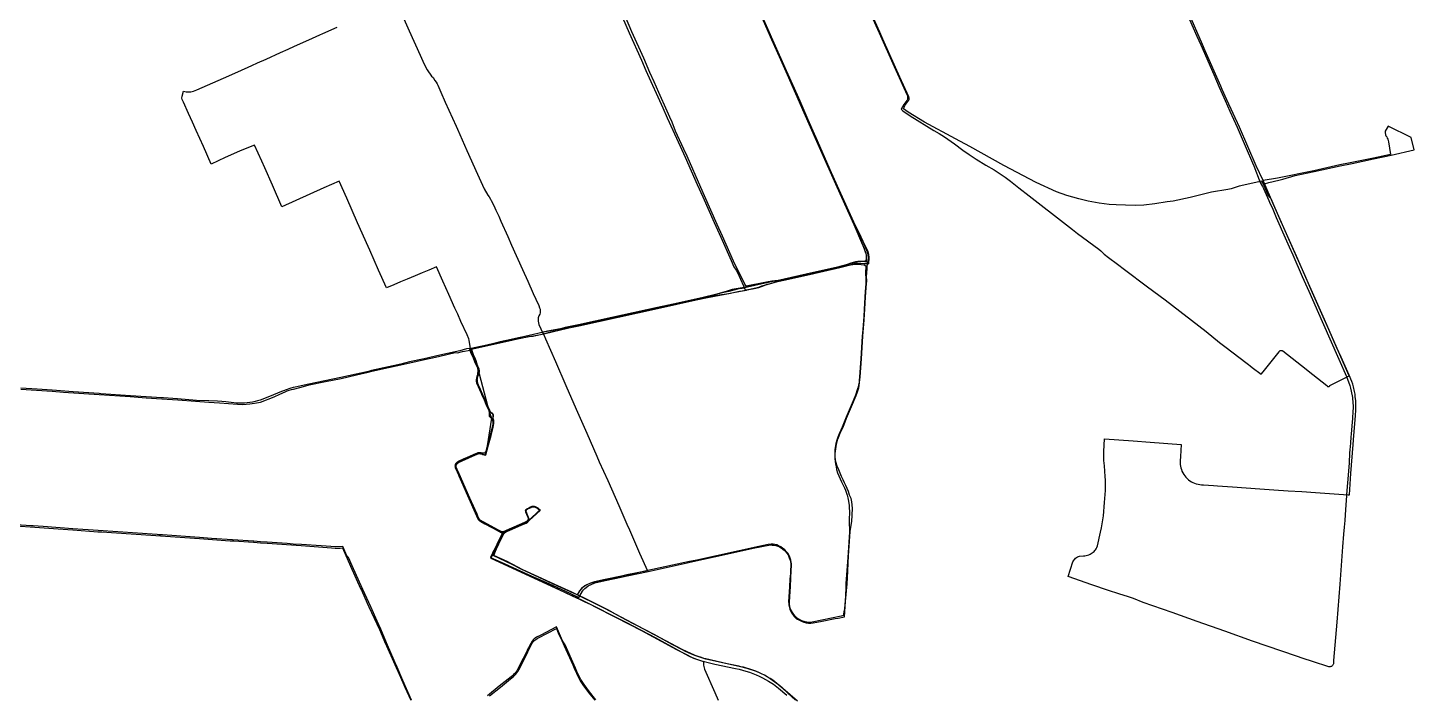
# Model space of a CAD drawing. Header units: inches. Extents: x 325170 to 367135, y 4654809 to 4689624.
# Drawn here: x 330751 to 338415, y 4678028 to 4681717 of the extents above; entities that cross this region are included whole.
import ezdxf

# ---------------------------------------------------------------- set-up
doc = ezdxf.new("R2010")
doc.units = ezdxf.units.IN
doc.header["$MEASUREMENT"] = 0
doc.layers.add('Transit_Windsor_Bus_Route', color=7, linetype='Continuous')

msp = doc.modelspace()

# ---------------------------------------------------------------- linework, layer by layer
at = {"layer": 'Transit_Windsor_Bus_Route'}
for points in [[(335353.4, 4681918.8), (335447.6, 4681708.9), (335456.6, 4681689.6), (335539.7, 4681503.4), (335611.9, 4681344.3), (335613.3, 4681339.8), (335614.2, 4681335.1), (335614.5, 4681330.3), (335614.1, 4681325.5), (335613.2, 4681320.8), (335611.6, 4681316.3), (335594.4, 4681293.5), (335578.8, 4681266.3), (335588.1, 4681258.1), (335629.4, 4681230), (335760.1, 4681149.6), (335789.2, 4681132.4), (335817.7, 4681114.7), (335873, 4681075), (335919.9, 4681040.3), (335954.3, 4681015.7), (335993.4, 4680990.9), (336047.7, 4680957.8), (336093.2, 4680930.8), (336115.4, 4680917), (336153.2, 4680890.3), (336183.5, 4680868.2), (336229, 4680833), (336286.4, 4680788.8), (336492.8, 4680627.2), (336526.7, 4680601.3), (336554.2, 4680580.6), (336670.9, 4680493), (336682, 4680483.5), (336701.6, 4680466.1), (336725, 4680447.9), (336774.5, 4680410.1), (336812.6, 4680379.9), (336941.2, 4680284.7), (337038.5, 4680213.2), (337264.7, 4680037.3), (337338, 4679977.8), (337374.6, 4679950), (337484.1, 4679866.6), (337498.6, 4679855.3), (337507.6, 4679848.2), (337519, 4679839.5), (337567.9, 4679801.6), (337580.4, 4679815.3), (337602.6, 4679842.6), (337667.7, 4679925.9), (337669, 4679927.8), (337670.5, 4679929.6), (337672.3, 4679931), (337674.3, 4679932.2), (337676.4, 4679933), (337678.7, 4679933.4), (337681, 4679933.6), (337683.2, 4679933.3), (337685.5, 4679932.7), (337687.6, 4679931.7), (337817.2, 4679830.5)], [(332800.3, 4681833.1), (332860.2, 4681699.1), (332919.7, 4681565.1), (332928, 4681549.4), (332942.6, 4681514.9), (332958.3, 4681484.8), (332983.4, 4681449.7), (332991.3, 4681441.4), (333001.5, 4681425.2), (333008.6, 4681416), (333013.4, 4681407.6), (333017.8, 4681398.7), (333034.2, 4681360.5), (333058.8, 4681305.5), (333119.1, 4681173), (333125.9, 4681157.3), (333178.5, 4681038.4), (333237, 4680907.2), (333264, 4680847.2), (333274.4, 4680826.6), (333293.4, 4680791.8), (333301.7, 4680782.1), (333309.1, 4680770.2), (333312.9, 4680762.3), (333327.4, 4680733.9), (333339, 4680708.8), (333354.5, 4680675), (333365.8, 4680648.3), (333405, 4680562.7), (333425, 4680516.2), (333485.5, 4680381.4), (333514.7, 4680317), (333545.7, 4680248.7), (333559.8, 4680217.3), (333575.5, 4680181.9), (333580.7, 4680169), (333583.1, 4680162.1), (333584.1, 4680155.9), (333583.9, 4680147.3), (333583.1, 4680140.9), (333580.9, 4680133.6), (333576.9, 4680123.9), (333572.6, 4680113), (333572.5, 4680104.9), (333572, 4680094.9), (333573.8, 4680085.1), (333576.9, 4680077.3), (333597.9, 4680029.2), (333603.8, 4680019.2), (333612.7, 4679997.3), (333667.6, 4679872.2), (333725.7, 4679739.5), (333783.3, 4679609), (333790.3, 4679592.1), (333841.3, 4679476.9), (333897.5, 4679348.5), (333910.5, 4679318.6), (333956.7, 4679215.4), (334017.5, 4679077.2), (334063.2, 4678973.8), (334077, 4678942.4), (334133.4, 4678813.6), (334176.2, 4678716), (334063, 4678692.3), (334032.9, 4678686.3), (333942.9, 4678666.5), (333883.5, 4678654.2), (333861.5, 4678646.5), (333841.4, 4678638.3), (333815.4, 4678620.6), (333802.5, 4678606.1), (333787.4, 4678583.3), (333677.9, 4678633.3), (333478.4, 4678724.9), (333423.6, 4678754), (333376.2, 4678775.9), (333348.7, 4678788.6), (333324.1, 4678800.3), (333359, 4678878.7), (333382.1, 4678923.5), (333386.1, 4678927.6), (333478.5, 4678967.6), (333505.5, 4678979.4), (333513.9, 4678984.9), (333523.1, 4678993.8), (333584.1, 4679049.2), (333574.9, 4679057.1), (333563.3, 4679065.9), (333553.4, 4679069.7), (333539.8, 4679070.3), (333530.3, 4679065.9)], [(337817.2, 4679830.5), (337828.8, 4679821.4), (337931.5, 4679740.4), (337932, 4679739), (337932.7, 4679737.7), (337933.6, 4679736.5), (337934.7, 4679735.5), (337935.9, 4679734.7), (337937.3, 4679734), (337938.7, 4679733.7), (337940.2, 4679733.6), (337941.7, 4679733.7), (337943.2, 4679734), (337944.5, 4679734.7), (337945.8, 4679735.5), (337946.9, 4679736.5), (337947.8, 4679737.7), (337948.5, 4679739), (337949, 4679740.4), (338054.8, 4679792.3), (338035.2, 4679838.3), (337943.7, 4680045.8), (337919.3, 4680102.4), (337852.9, 4680252.4), (337810.6, 4680349), (337763.2, 4680454.8), (337670.4, 4680664.9), (337623.8, 4680771.8), (337610.6, 4680784), (337577.2, 4680859.6), (337573, 4680869.7), (337447.6, 4680842.2), (337402.3, 4680827.1), (337384.9, 4680823.1), (337294.4, 4680807.5), (337199.1, 4680784.7), (337176.6, 4680779.2), (337081.4, 4680759.1), (337049.1, 4680754.1), (336980.9, 4680744), (336920.8, 4680737.1), (336871.3, 4680735), (336819.5, 4680735.8), (336767.3, 4680737.9), (336729.2, 4680740.8), (336673.7, 4680748.2), (336613.1, 4680758.8), (336561, 4680771), (336494, 4680790.6), (336436.6, 4680810.7), (336324.9, 4680861.2), (336146.4, 4680956.2), (335958.2, 4681060.7), (335879.7, 4681103.6), (335707.4, 4681195.6), (335618.2, 4681250.2), (335591.5, 4681269.2), (335599.7, 4681287.5), (335619.6, 4681314.7), (335621.2, 4681317), (335622.4, 4681319.5), (335623.2, 4681322.2), (335623.5, 4681325), (335623.4, 4681327.8), (335622.9, 4681330.5), (335622, 4681333.2), (335620.6, 4681335.6), (335572.2, 4681443.6), (335478, 4681653.6), (335461.1, 4681691.7), (335384.1, 4681863.5)], [(337131.6, 4681855.1), (337213.3, 4681669.9), (337234.8, 4681621.8), (337306.2, 4681459.3), (337337.2, 4681388.1), (337370.5, 4681314), (337396.2, 4681255), (337435.1, 4681166.7), (337485.6, 4681051.6), (337520.8, 4680971.1), (337527.4, 4680953.7), (337563.7, 4680861.6), (337575.8, 4680839.4), (337580.9, 4680828), (337610.7, 4680761.9), (337619, 4680744.4), (337625, 4680731.4), (337632.4, 4680714.8), (337652.3, 4680667.7), (337702, 4680556), (337724.3, 4680506.5), (337743.3, 4680462.1), (337795.4, 4680342.5), (337831.4, 4680260.5), (337905, 4680094.3), (337997.6, 4679885.3), (338040.4, 4679788.5), (338057.9, 4679739), (338061.6, 4679724.1), (338066.1, 4679708.8), (338073.8, 4679673.1), (338076.2, 4679642.9), (338076.9, 4679630), (338076.4, 4679614.1), (338075.9, 4679597.2), (338074.3, 4679557.5), (338069.3, 4679516.2), (338066.1, 4679470.7), (338064.8, 4679455.6), (338063.2, 4679420.7), (338059.2, 4679384.4), (338057.6, 4679366.7), (338056.6, 4679348.4), (338055.8, 4679329.4), (338054.2, 4679312.5), (338050.7, 4679266.4), (338041.2, 4679137.3), (338040.7, 4679130.7), (338034.9, 4679053.4), (338030.9, 4678993.4), (338027.7, 4678955.8), (338024.5, 4678917.4), (338019, 4678847.6), (338002.6, 4678641.5), (337986.7, 4678431.7), (337969, 4678219.2), (337967.7, 4678202), (337966.7, 4678198.4), (337965.2, 4678195.1), (337963.1, 4678192), (337960.5, 4678189.4), (337957.6, 4678187.3), (337954.2, 4678185.7), (337950.7, 4678184.7), (337947, 4678184.3), (337943.3, 4678184.6), (337852, 4678215), (337801.2, 4678230.6), (337764.2, 4678242.8), (337521.1, 4678326.4), (337368.4, 4678381.1), (337214.7, 4678435.4), (337076, 4678484.3), (336916, 4678539.6), (336863, 4678562.4), (336834.7, 4678572.4), (336782.1, 4678587.5), (336725.5, 4678605.8), (336632.6, 4678638.6), (336502.4, 4678684.6)], [(330712.1, 4679720.1), (330886.2, 4679707.9), (330948.1, 4679703.7), (331145.2, 4679690.2), (331317.4, 4679678), (331405.3, 4679671.9), (331492.9, 4679666.1), (331580.2, 4679659.7), (331678.1, 4679652.6), (331751.4, 4679647.8), (331810.2, 4679644.3), (331861, 4679640.3), (331910.4, 4679635.6), (331940.3, 4679635.3), (331979.2, 4679637.7), (332004.4, 4679641.6), (332038.2, 4679648.3), (332113.1, 4679677.1), (332144.9, 4679691.1), (332174, 4679704.9), (332184.5, 4679709.6), (332196.3, 4679713.9), (332209, 4679717.6), (332219.9, 4679720.2), (332261.7, 4679731.1), (332307.2, 4679743.6), (332396.9, 4679761.9), (332484, 4679779.1), (332568.4, 4679798.4), (332631.9, 4679813.2), (332653.6, 4679818.2), (332744.9, 4679838.6), (332813.9, 4679853.9), (332863.4, 4679865.3), (332944.4, 4679883.3), (333004.9, 4679897.1), (333029.3, 4679902.4), (333114.5, 4679921.4), (333127.2, 4679920.9), (333153.6, 4679926.7), (333196, 4679934.8), (333198.9, 4679926.2), (333207.1, 4679904.7), (333233.3, 4679847.3), (333240.2, 4679830.4), (333242.3, 4679823), (333242.3, 4679816.4), (333241.2, 4679808.4), (333235.4, 4679791.8), (333231.7, 4679779.3), (333230.6, 4679773.2), (333230.4, 4679768.5), (333230.6, 4679761.6), (333232.2, 4679754.7), (333299.2, 4679603), (333300.7, 4679598.9), (333301.8, 4679594.7), (333302.4, 4679590.3), (333302.4, 4679585.9), (333301.9, 4679581.6), (333302, 4679577.3), (333302.8, 4679573.1), (333304.3, 4679569.1), (333306.4, 4679565.4), (333309.1, 4679562.1), (333312.3, 4679559.2), (333315.9, 4679557), (333318.2, 4679552), (333320.1, 4679546.7), (333321.4, 4679541.4), (333322.2, 4679535.9), (333322.6, 4679530.4), (333321.4, 4679523.2), (333280.6, 4679366.1), (333266.1, 4679365.5), (333252.6, 4679367.1), (333246.5, 4679367.9), (333235.7, 4679366.1), (333212.6, 4679356.3), (333134.9, 4679321.6), (333130.6, 4679319.5), (333126.7, 4679316.7), (333123.3, 4679313.5), (333120.3, 4679309.9), (333117.8, 4679305.8), (333115.9, 4679301.5), (333114.6, 4679296.9), (333114, 4679292.2), (333114, 4679287.5), (333175.1, 4679148.6), (333239.6, 4679003.3), (333241.7, 4678999.5), (333244.1, 4678995.9), (333247.3, 4678992.7), (333377.2, 4678922.3), (333384.1, 4678927.9), (333396.5, 4678933.2), (333504.5, 4678980.6), (333511.1, 4678983.5), (333521.7, 4678993.8), (333581.7, 4679049.3), (333565.1, 4679063.9), (333563.1, 4679065.6), (333560.9, 4679067), (333558.5, 4679068), (333556, 4679068.7), (333553.4, 4679068.9), (333548.4, 4679069.5), (333543.4, 4679069.5), (333538.4, 4679068.9), (333533.6, 4679067.6), (333528.9, 4679065.8), (333524.5, 4679063.4), (333520.4, 4679060.5), (333500.8, 4679050.4), (333505, 4679036.6), (333521.9, 4678999.9), (333512.4, 4678990.6), (333505.3, 4678985.8), (333392.6, 4678936.4), (333376.2, 4678929.5), (333366.4, 4678932.7), (333254.2, 4678993.3), (333247.8, 4678998.8), (333243.3, 4679005.2), (333235.9, 4679024.2), (333154.7, 4679206), (333118.5, 4679288.3), (333117.9, 4679292.2), (333118, 4679296.1), (333118.8, 4679299.9), (333120.2, 4679303.6), (333122.1, 4679307), (333124.6, 4679310.1), (333127.6, 4679312.6), (333130.9, 4679314.7), (333240.2, 4679362.9), (333247, 4679363), (333253.9, 4679362.4), (333260.6, 4679361.1), (333267.2, 4679358.9), (333281.7, 4679355.2), (333299.4, 4679422.7), (333324, 4679514.2), (333326.4, 4679525.3), (333327.3, 4679532.1), (333327.4, 4679539), (333326.7, 4679545.9), (333325.4, 4679552.6), (333323.7, 4679557.6), (333324, 4679562.5), (333324.6, 4679567.3), (333324.7, 4679570.8), (333324.2, 4679574.3), (333323.2, 4679577.6), (333321.6, 4679580.8), (333319.6, 4679583.6), (333317.1, 4679586.1), (333314.3, 4679588.2), (333311.1, 4679589.8), (333308.9, 4679593), (333307.2, 4679596.5), (333287.5, 4679639.6), (333237, 4679753.9), (333235.7, 4679759.5), (333235, 4679765.2), (333234.8, 4679770.9), (333235.3, 4679776.7), (333236.4, 4679782.3), (333238, 4679787.8), (333244.7, 4679806.3), (333246.1, 4679811.2), (333246.9, 4679816.3), (333246.9, 4679821.4), (333246.3, 4679826.5), (333244.9, 4679831.5), (333236.5, 4679850.2), (333219.5, 4679888.3), (333217.1, 4679899.7), (333201.5, 4679941), (333427.2, 4679990.2), (333465.1, 4679999.2), (333522.5, 4680011.1), (333544.4, 4680013.2), (333557.7, 4680015.3), (333602.9, 4680024.6), (333696.6, 4680048.1), (333726.5, 4680055), (333797.9, 4680070.6), (334158.3, 4680150.3), (334234.5, 4680166.7), (334446.1, 4680212.7), (334507.8, 4680226.5), (334606.5, 4680244.7), (334718.7, 4680267), (334776.1, 4680278.3), (334804.9, 4680286), (334825.3, 4680294.2), (334861.8, 4680305.3), (334895.4, 4680314.8), (334938.8, 4680324.6), (334971.1, 4680332), (335073.5, 4680355.1), (335152.8, 4680372.8), (335189.9, 4680380.5), (335255.2, 4680394.8), (335310.3, 4680409.8), (335330.1, 4680414.9), (335348.1, 4680416.2), (335399.7, 4680412.5), (335402.3, 4680446.9), (335401, 4680463.3), (335396.3, 4680480.5), (335386.7, 4680499), (335367.9, 4680536), (335348.4, 4680580), (335319, 4680636.1), (335283.8, 4680714.4), (335186.7, 4680932.4), (335115.8, 4681092.2), (335092.3, 4681145.1), (334996.7, 4681362.1), (334915.2, 4681546), (334906.8, 4681565.5), (334812.6, 4681776.9)], [(334808, 4681777.7), (334837.9, 4681710.1), (334911.7, 4681543.7), (334915.1, 4681534.7), (335002.8, 4681343.4), (335016.9, 4681308.4), (335113.3, 4681088.1), (335214.3, 4680862.1), (335340.6, 4680579.8), (335362, 4680528.1), (335380, 4680481), (335380.8, 4680477.2), (335383, 4680470.7), (335385.2, 4680458), (335384.8, 4680442.7), (335383.2, 4680428.5), (335372.2, 4680424.3), (335352.7, 4680424.2), (335337.6, 4680423.9), (335218.7, 4680391.1), (335093.7, 4680363.3), (334973.1, 4680336.8), (334891.9, 4680317.9), (334861.8, 4680312.9), (334810.1, 4680301), (334730.1, 4680282.3), (334721.3, 4680281.3), (334716.2, 4680280.6), (334707.5, 4680278.3), (334700.1, 4680276.4), (334681.7, 4680273.3), (334625.7, 4680260), (334599.1, 4680252.9), (334445.8, 4680216.7), (334232.5, 4680169.7), (333797.7, 4680074.9), (333723.8, 4680058.5), (333692.1, 4680051.4), (333601.8, 4680035.1), (333466.5, 4680003.1), (333423.8, 4679993.3), (333192.7, 4679941.3), (333198.2, 4679923.8), (333203.8, 4679910.4), (333212.3, 4679891.7), (333220.3, 4679872), (333227.6, 4679855.7), (333234.5, 4679841.8), (333236.2, 4679837.6), (333237.4, 4679832.5), (333238.4, 4679825), (333238.5, 4679820.8), (333238.2, 4679813.3), (333237.9, 4679808.1), (333236.3, 4679798.6), (333233.4, 4679788.5), (333232.5, 4679783.3), (333231.7, 4679777.5), (333231.7, 4679773.2), (333231.7, 4679769.3), (333232, 4679764.5), (333232.7, 4679757.9), (333234.4, 4679751.5), (333235.8, 4679746.6), (333237.5, 4679741.4), (333240.2, 4679736), (333244, 4679726.7), (333248.4, 4679717), (333252.1, 4679707.7), (333256.8, 4679697.6), (333259.7, 4679691.2), (333263.5, 4679682.2), (333269.6, 4679668.9), (333275.1, 4679656.5), (333279.9, 4679645.7), (333287.1, 4679627.9), (333292.9, 4679615.5), (333297.4, 4679606.4), (333299.6, 4679603.4), (333300.3, 4679597.9), (333301.9, 4679594.5), (333301.8, 4679590), (333301.7, 4679586.7), (333301.6, 4679583.4), (333301.6, 4679581), (333301.5, 4679578.8), (333301.4, 4679575.4), (333301.6, 4679572.1), (333302, 4679570.4), (333302.9, 4679568.7), (333304.4, 4679567), (333306.4, 4679565.1), (333308.1, 4679564), (333309.7, 4679562.5), (333311.5, 4679560.8), (333312.6, 4679559.8), (333315.1, 4679557.5), (333317.5, 4679554.1), (333320.4, 4679546.2), (333322.7, 4679537.5), (333323.2, 4679530.6), (333322.4, 4679524.9), (333293.7, 4679414.7), (333287, 4679390.6), (333283.2, 4679375.1), (333275.5, 4679365.9), (333268.2, 4679365.2), (333263.8, 4679366.2), (333256.5, 4679367.1), (333252, 4679367.5), (333247.5, 4679367.9), (333244.2, 4679367.8), (333241.4, 4679367.1), (333238.5, 4679366.3), (333235.7, 4679365.6), (333232.2, 4679364.2), (333222.8, 4679360.5), (333179.8, 4679341.6), (333162.3, 4679334.3), (333130.5, 4679319.6), (333128.8, 4679318.5), (333125.6, 4679316.4), (333123, 4679314.2), (333118.9, 4679311.2), (333117.4, 4679308.8), (333115.6, 4679305.9), (333114.3, 4679302.8), (333113, 4679299.2), (333112.6, 4679295.6), (333112.8, 4679292.4), (333113.2, 4679289.6), (333113.9, 4679286), (333131.6, 4679247.4), (333134.5, 4679240.2), (333230.1, 4679025.5), (333240, 4679003.7), (333242.6, 4678998.9), (333244.2, 4678996.6), (333246.6, 4678994.3), (333248.9, 4678992.3), (333251.2, 4678990.4), (333254.9, 4678988.4), (333278.3, 4678975), (333357.8, 4678932.4), (333364.2, 4678928.7), (333377.3, 4678921.7), (333397, 4678932.5), (333503.6, 4678980.9), (333509.3, 4678984.2), (333513.7, 4678987.2), (333524.2, 4678996.9), (333579.9, 4679048.7), (333570.7, 4679058.2), (333565.8, 4679061.6), (333561.7, 4679063.9), (333558.5, 4679066.2), (333553.6, 4679067.4), (333550.3, 4679067.5), (333546.1, 4679067.6), (333542.8, 4679067.7), (333538.7, 4679066.7), (333533.7, 4679064.6), (333531.2, 4679063.5)], [(333531.2, 4679063.5), (333512.9, 4679056.2), (333507.8, 4679053), (333506.1, 4679051.9), (333504.4, 4679049.7), (333503.6, 4679048.6), (333502.7, 4679047.5), (333502.7, 4679045.3), (333502.7, 4679044.2), (333504.2, 4679040.8), (333519, 4679002.2), (333514.3, 4678992.7), (333509.8, 4678988.3), (333505.4, 4678985.4), (333381.3, 4678930.8), (333373, 4678930.7), (333359.4, 4678936.1), (333280.7, 4678978.8), (333256.7, 4678991.7), (333253.1, 4678993.8), (333251, 4678995.4), (333249, 4678997.3), (333247.3, 4678998.8), (333246.1, 4679000.9), (333244.2, 4679004), (333234.7, 4679026.7), (333137.6, 4679243.1), (333135, 4679250.1), (333118.7, 4679285.1), (333117.9, 4679287.4), (333116.7, 4679289.6), (333116.7, 4679291.8), (333116.6, 4679294.7), (333117.5, 4679298), (333118.3, 4679301), (333120.2, 4679304), (333121.1, 4679305.7), (333124.5, 4679308.9), (333126.3, 4679311.3), (333129.6, 4679313.5), (333133, 4679315.5), (333163.6, 4679329.6), (333181.1, 4679337), (333224.1, 4679356.1), (333225.8, 4679357.2), (333228, 4679358.2), (333231.3, 4679359.2), (333233.3, 4679360.4), (333236.6, 4679361.4), (333240.6, 4679362.7), (333244.7, 4679363.7), (333247.1, 4679363.7), (333251.2, 4679363.6), (333254.5, 4679363.3), (333265.9, 4679360.8), (333269.6, 4679359.1), (333281.2, 4679355.9), (333287.1, 4679373.5), (333297.7, 4679414.3), (333311.5, 4679466.2), (333325.7, 4679522.6), (333326.5, 4679529), (333326.6, 4679536.3), (333323.9, 4679549.4), (333324.1, 4679557.3), (333324.2, 4679560.6), (333324.3, 4679563.8), (333324.2, 4679567.5), (333324.3, 4679570.2), (333325, 4679573.3), (333325.2, 4679575.6), (333325.1, 4679577.2), (333324.3, 4679579.3), (333323.9, 4679580.6), (333322.3, 4679582.9), (333321.4, 4679583.7), (333320.4, 4679584.9), (333319.2, 4679586), (333317.1, 4679587.6), (333314.8, 4679588.8), (333310.9, 4679592), (333309.3, 4679593.2), (333305.5, 4679598.5), (333301.4, 4679605.6), (333300.7, 4679608), (333297.2, 4679616.5), (333290.3, 4679631.5), (333283.2, 4679648.2), (333278.1, 4679659.9), (333272.1, 4679673), (333266.4, 4679685.1), (333262.3, 4679694.2), (333260.3, 4679699.8), (333255.9, 4679709.2), (333251.9, 4679719.7), (333246.9, 4679731.3), (333243.4, 4679740.1), (333240.5, 4679745.3), (333238.1, 4679753.7), (333236.4, 4679761.6), (333236.2, 4679768), (333235.8, 4679773.3), (333236.2, 4679778), (333236.4, 4679783.8), (333238.1, 4679790.7), (333240.9, 4679801.6), (333241.3, 4679805.3), (333242.3, 4679810.2), (333242.5, 4679814.2), (333242.8, 4679819.2), (333242.9, 4679824.8), (333242.1, 4679829.9), (333240.7, 4679836.5), (333239.2, 4679841.6), (333234.8, 4679856.9), (333229.1, 4679876.8), (333221.6, 4679894.4), (333210.2, 4679917.7), (333203.6, 4679935.9), (333208.3, 4679941.6), (333264.4, 4679954.3), (333425, 4679989.7), (333467, 4679999.6), (333520.3, 4680010.4), (333558.7, 4680016), (333602.6, 4680025.7), (333657.5, 4680040.6), (333692.6, 4680047), (333724.3, 4680053.8), (333798.1, 4680070.1), (334232.4, 4680165.7), (334445.6, 4680212.4), (334557.8, 4680238.1), (334600.3, 4680244.1), (334626.2, 4680248.6), (334684.7, 4680261), (334701.2, 4680263.8), (334724.2, 4680267.4), (334732.6, 4680269.9), (334791.3, 4680282.5), (334809.6, 4680290.7), (334851.2, 4680302.1), (334894.6, 4680314.6), (334973.1, 4680331.4), (335072.8, 4680353.8), (335151.3, 4680371.9), (335239.4, 4680391.4), (335319.6, 4680412.9), (335339.1, 4680415.6), (335355.9, 4680415.5), (335384.5, 4680414.3), (335395.3, 4680413.3), (335396.4, 4680422.2), (335396.9, 4680430.5), (335398.3, 4680445.5), (335397, 4680461.5), (335392.4, 4680477.4), (335370.2, 4680530.3), (335345.3, 4680580.9), (335218.6, 4680862.5), (335116, 4681088.5), (335020.8, 4681310.8), (335006.2, 4681344.1), (334928.6, 4681515.1), (334910, 4681555.8), (334842.4, 4681710.1), (334810.2, 4681780.9)], [(334803.1, 4681786.2), (334855.4, 4681668.2), (334912.3, 4681541.5), (334948.6, 4681458.6), (335040.9, 4681249.4), (335110.2, 4681089.8), (335133.5, 4681040.9), (335223.5, 4680837.9), (335316.9, 4680629.4), (335365.3, 4680517.8), (335371.9, 4680501.9), (335376.7, 4680489.5), (335380.6, 4680478.4), (335383, 4680469.1), (335384.6, 4680459), (335385.1, 4680444.8), (335385.1, 4680424.4), (335367.4, 4680424.1), (335342.3, 4680425.2), (335331.4, 4680423.9), (335301.3, 4680415.4), (335277.2, 4680405.6), (335149.1, 4680375.7), (335070.6, 4680358.8), (334968.4, 4680335), (334893.5, 4680318.3), (334880.3, 4680317.8), (334865.5, 4680317), (334714.2, 4680282), (334688.5, 4680277.8), (334644.6, 4680269.6), (334617.9, 4680260.9), (334533.4, 4680237.1), (334444.3, 4680216.4), (334318.6, 4680188.9), (334232.4, 4680170.9), (333979.4, 4680115.1), (333795.3, 4680075.1), (333722.5, 4680059.8), (333695.8, 4680053.7), (333623.3, 4680039.4), (333600, 4680033.9), (333518, 4680014.8), (333462.9, 4680004), (333424, 4679994.2), (333363.2, 4679980.1), (333314, 4679968.8), (333201.9, 4679944.9)], [(333533.1, 4679067.5), (333523.6, 4679063), (333508.7, 4679055.4), (333501.9, 4679049.3), (333502.9, 4679040.6), (333508.5, 4679028.4), (333521.2, 4678999.8), (333509.5, 4678987.6), (333432.8, 4678953.8), (333378.6, 4678930), (333309.3, 4678789.7), (333368.8, 4678762.7), (333537.6, 4678686.2), (333614.1, 4678652.1), (333675.5, 4678624.3), (333751.9, 4678589.9), (333797.7, 4678568.2), (333817.6, 4678603.4), (333823.1, 4678610.8), (333830, 4678616.9), (333837.7, 4678623.3), (333849.6, 4678631.5), (333885.5, 4678649.4), (333942.1, 4678661.9), (334031.3, 4678680.2), (334063.8, 4678687.1), (334179.7, 4678711.4), (334395.6, 4678759.3), (334411, 4678763), (334620.3, 4678808.8), (334761.6, 4678840.5), (334808.9, 4678850.3), (334847.3, 4678858), (334858.7, 4678858.5), (334866.6, 4678858), (334876.6, 4678856.9), (334886.2, 4678854.6), (334896.8, 4678851.4), (334906.8, 4678847.1), (334916.1, 4678842.1), (334925.3, 4678835.2), (334932.5, 4678829.4), (334939.9, 4678822), (334947, 4678813.8), (334953.9, 4678803.2), (334959.7, 4678787.9), (334964.8, 4678774.6), (334967.4, 4678765.9), (334968.7, 4678756.7), (334969, 4678747.1), (334967.1, 4678717), (334966.3, 4678698.7), (334964, 4678671.5), (334962.4, 4678627.5), (334956.8, 4678543.7), (334957.3, 4678533.9), (334957.9, 4678527.8), (334959.5, 4678518.8), (334961.3, 4678510.9), (334964, 4678503.2), (334967.9, 4678494.2), (334973.2, 4678483.9), (334979.6, 4678474.3), (334988, 4678463.8), (334993.6, 4678457.1), (335000.5, 4678450.3), (335012.9, 4678443.7), (335027.7, 4678436.5), (335040.2, 4678431.5), (335053.1, 4678428.3), (335066.6, 4678425.7), (335079.8, 4678426.2), (335091.8, 4678427.8), (335142, 4678437.8), (335213.2, 4678451.1), (335231.2, 4678454), (335265.6, 4678460.6), (335271.9, 4678546.6), (335279.6, 4678643.9), (335284.1, 4678714.3), (335285.4, 4678758), (335287.8, 4678799), (335293.4, 4678880), (335297.3, 4678932.1), (335302.4, 4678968.1), (335305.3, 4678988.4), (335308.7, 4679022.6), (335309.2, 4679061.2), (335306.1, 4679097.2), (335301.8, 4679116), (335293.9, 4679134.2), (335287.3, 4679153.3), (335280.1, 4679170.7), (335273.8, 4679186.6), (335265.6, 4679202.2), (335258.4, 4679217.6), (335249.7, 4679236.9), (335242.3, 4679255.4), (335233.8, 4679274.4), (335225.1, 4679293), (335219.3, 4679311.8), (335216.1, 4679329.7), (335214.8, 4679345.1), (335214.8, 4679361.8), (335216.1, 4679377.1), (335216.9, 4679388.2), (335218.8, 4679402.2), (335221.4, 4679414.1), (335224.8, 4679428.4), (335229.1, 4679442.5), (335236, 4679460.7), (335241.2, 4679475.3), (335257.9, 4679510.2), (335276.2, 4679558.3), (335310.3, 4679637.2), (335329.6, 4679684.6), (335337, 4679705.2), (335344.2, 4679726.1), (335346.3, 4679737.5), (335349.2, 4679755.7), (335352.4, 4679788.3), (335359, 4679887.8), (335367.7, 4680012.4), (335373.8, 4680102.9), (335378, 4680162.7), (335382.3, 4680228.8), (335385.4, 4680281.5), (335388.9, 4680319.8), (335388.1, 4680339.7), (335391, 4680386.8), (335393.4, 4680420.9), (335363.5, 4680424.6), (335338.9, 4680425.1), (335327.2, 4680422.7), (335301.3, 4680415.3), (335265.8, 4680402.9), (335230.1, 4680393.6), (335176.9, 4680381.5), (335150.5, 4680375.6), (335070.9, 4680358.2), (334969.2, 4680335.4), (334883.5, 4680316.6), (334863.2, 4680316.9), (334834.3, 4680310), (334721.3, 4680288.1), (334714.7, 4680298.9), (334652.8, 4680426.7), (334590.9, 4680565.1), (334562.3, 4680629.1), (334491.4, 4680788.1), (334471.6, 4680833.9), (334395.1, 4681006.4), (334377.4, 4681045.6), (334332.4, 4681145.3), (334312.6, 4681195.9), (334300.6, 4681223.6), (334285.8, 4681256.4), (334240.1, 4681358.8), (334213.9, 4681417.8), (334190.3, 4681470), (334157.2, 4681548.8), (334090.3, 4681693.8), (334054.6, 4681777.4)], [(334038.4, 4681773.2), (334074.7, 4681689.6), (334143, 4681538.5), (334168.4, 4681481.6), (334261.5, 4681274.4), (334285.6, 4681219.7), (334357.5, 4681062.8), (334384.8, 4681001.7), (334451.7, 4680850.3), (334482.2, 4680782.6), (334545.4, 4680640.8), (334581.9, 4680559.5), (334638.8, 4680430.7), (334653.6, 4680394.7), (334667.1, 4680377.2), (334673.7, 4680364.3), (334707.3, 4680291.2), (334717.4, 4680268.2), (334744.9, 4680271.9), (334763.4, 4680276.4), (334792.2, 4680282.2), (334812.1, 4680288.9), (334837.8, 4680299.2), (334863.9, 4680306.1), (334903.9, 4680317.4), (334973.5, 4680332.3), (335075.1, 4680355.3), (335131.2, 4680368.5), (335154.2, 4680373.3), (335243.4, 4680392.8), (335298.9, 4680405.8), (335326.4, 4680410.6), (335343.6, 4680410.8), (335357.1, 4680408.2), (335374.9, 4680406.1), (335383.9, 4680400.8), (335383.6, 4680390.2), (335381.5, 4680371.4), (335382.8, 4680316.1), (335383.1, 4680302.6), (335380.7, 4680260), (335374.3, 4680160.8), (335371.7, 4680121.1), (335367.2, 4680049.9), (335364, 4680011.8), (335355.8, 4679886.2), (335352.4, 4679839.6), (335348.7, 4679786.2), (335347.3, 4679768.4), (335346.3, 4679757.8), (335342.8, 4679741.7), (335339.4, 4679726.9), (335334.4, 4679709.4), (335328, 4679691.2), (335322.7, 4679677.1), (335302.4, 4679628.7), (335274.6, 4679564.4), (335252.1, 4679509.9), (335236.2, 4679471.8), (335228.5, 4679453.6), (335223, 4679436.9), (335218.5, 4679418.6), (335216.1, 4679405.9), (335214.5, 4679396.7), (335212.9, 4679386.1), (335212.1, 4679375.8), (335211.6, 4679361.5), (335211.6, 4679348.3), (335211.6, 4679332.7), (335213.2, 4679321.8), (335215.8, 4679304.1), (335218.8, 4679290.6), (335221.9, 4679274.7), (335227.5, 4679257.2), (335249.7, 4679207.8), (335258.7, 4679189.5), (335265.8, 4679173.9), (335270.9, 4679161.5), (335275.1, 4679150.1), (335280.4, 4679133.4), (335284.1, 4679118.9), (335287.5, 4679099.8), (335291.8, 4679076.3), (335292.3, 4679062.3), (335293.4, 4679044.5), (335292.3, 4678994), (335293.1, 4678929.2), (335284.1, 4678788.9), (335273.3, 4678645.3), (335272.5, 4678627.5), (335270.6, 4678574.9), (335265.6, 4678504.5), (335262.4, 4678491.3), (335260.6, 4678474.3), (335259.2, 4678467.7), (335247.1, 4678465.1), (335141.2, 4678443.4), (335087.8, 4678431.2), (335079.1, 4678430.4), (335066.6, 4678430.4), (335047.8, 4678433.9), (335030.1, 4678439.7), (335004.4, 4678453.7), (334990.7, 4678467.2), (334981.2, 4678478.8), (334972.7, 4678493.4), (334966.1, 4678508.2), (334962.9, 4678519.3), (334960.8, 4678531.2), (334960.8, 4678543.7), (334966.3, 4678629.1), (334968.5, 4678672.5), (334971.4, 4678718.8), (334972.4, 4678743.4), (334972.4, 4678754.5), (334971.1, 4678763), (334969, 4678774.1), (334963.4, 4678790.5), (334957.1, 4678804.3), (334951.5, 4678813.5), (334943.8, 4678822.8), (334935.6, 4678831.3), (334923.7, 4678840.5), (334914, 4678847.4), (334900.5, 4678854), (334890.7, 4678858.3), (334881.4, 4678860.6), (334870.8, 4678862.2), (334859.7, 4678863), (334843, 4678861.2), (334791.4, 4678849.8), (334449.3, 4678774.6), (334409.1, 4678766.7), (334177.9, 4678716.4), (334091.9, 4678697.1), (334062, 4678690.5), (334030, 4678684.4), (333941.3, 4678666.4), (333857.2, 4678646), (333844.5, 4678640.2), (333830.5, 4678632.3), (333812.8, 4678617.2), (333800.9, 4678605.3), (333787.4, 4678583.3), (333575.2, 4678680.1), (333482.3, 4678722.7), (333429.1, 4678751), (333324.1, 4678800.5), (333355, 4678869.9), (333361.1, 4678887.4), (333375.1, 4678913.3), (333382.5, 4678926.5), (333388.1, 4678929.7), (333475.4, 4678967.8), (333502.9, 4678980), (333510.3, 4678983.1), (333517.2, 4678989.2), (333563.8, 4679032.6), (333582.8, 4679050.6), (333569.6, 4679061.2), (333559, 4679067.5), (333550.3, 4679070.5), (333541.6, 4679070.5), (333533.1, 4679067.5)], [(336502.4, 4678684.6), (336528.3, 4678764.8), (336531.2, 4678770.3), (336534.5, 4678775.4), (336538.4, 4678780.2), (336542.8, 4678784.6), (336547.6, 4678788.4), (336552.8, 4678791.8), (336558.3, 4678794.6), (336564.1, 4678796.8), (336586, 4678798.1), (336593.6, 4678798.8), (336601.1, 4678800), (336608.5, 4678801.9), (336615.7, 4678804.4), (336622.7, 4678807.5), (336629.4, 4678811.1), (336635.1, 4678814.2), (336640.4, 4678817.9), (336645.3, 4678822.1), (336649.8, 4678826.8), (336653.7, 4678832), (336657.1, 4678837.5), (336659.8, 4678843.4), (336663.3, 4678853.7), (336680.7, 4678928.6), (336685.8, 4678952.1), (336696.3, 4679019.6), (336701.9, 4679092.1), (336708, 4679159.5), (336709, 4679198.2), (336708.5, 4679217), (336707.2, 4679237.1), (336701.9, 4679295.8), (336699.3, 4679325.2), (336698.5, 4679344.2), (336698.2, 4679361.9), (336698.7, 4679374.6), (336703.5, 4679445), (336862, 4679433.9), (336954.6, 4679426.5), (337126.8, 4679414.1), (337122.9, 4679347.9), (337120.5, 4679323.6), (337120.3, 4679313.7), (337120.9, 4679303.8), (337122.3, 4679294), (337124.4, 4679284.4), (337127.4, 4679274.9), (337131, 4679265.7), (337135.3, 4679256.8), (337140.4, 4679248.3), (337146.1, 4679240.2), (337152.4, 4679232.6), (337159.3, 4679225.5), (337166.7, 4679219), (337174.7, 4679213.1), (337183, 4679207.8), (337191.8, 4679203.2), (337200.9, 4679199.3), (337210.2, 4679196.1), (337219.8, 4679193.7), (337229.6, 4679192), (337239.4, 4679191.1), (337249.3, 4679191), (337304.6, 4679186.8), (337328.2, 4679185.2), (337410.5, 4679179.7), (337485.6, 4679174.1), (337561, 4679168.5), (337639.1, 4679163.5), (337717.9, 4679158.2), (337793, 4679153.2), (337869.8, 4679147.9), (338048.8, 4679135.5), (338057.4, 4679134.9), (338064.2, 4679253.7), (338076.9, 4679413.5), (338081.7, 4679464.1), (338090.4, 4679572.8), (338092.6, 4679604.6), (338092.8, 4679620.2), (338092.6, 4679633.7), (338092, 4679648.8), (338091.5, 4679657.5), (338089.1, 4679677.1), (338087.3, 4679691.6), (338084.6, 4679705.6), (338079.1, 4679731.6), (338074.6, 4679746.7), (338069.5, 4679761.7), (338055.8, 4679796.7), (338010.8, 4679896.9), (337985.4, 4679951.2), (337918.2, 4680103.8), (337822.9, 4680320.8), (337811.6, 4680346.7), (337728.8, 4680532.2), (337666.3, 4680673.5), (337636.9, 4680739.9), (337579.5, 4680872.7), (337541.2, 4680954.2), (337448.3, 4681168.4), (337378.7, 4681318.5), (337353.8, 4681375.4), (337345.9, 4681393.7), (337259.1, 4681589.2), (337244.3, 4681624.7), (337168.4, 4681797.2)], [(333530.3, 4679065.9), (333521.5, 4679061), (333511.4, 4679054.6), (333506.3, 4679050.5), (333503.9, 4679047), (333505.5, 4679039.4), (333509.1, 4679030.5), (333520.7, 4679002.5), (333519, 4678994.9), (333509.9, 4678986.8), (333499.6, 4678982.1), (333377.5, 4678928.6), (333370.2, 4678929), (333272, 4678982.5), (333252.8, 4678993.2), (333247.4, 4678998.7), (333240.4, 4679012.2), (333234.5, 4679028.3), (333194.2, 4679117.8), (333135.1, 4679251.1), (333119.6, 4679286.2), (333117.4, 4679291.8), (333118.3, 4679298.8), (333122.3, 4679305.4), (333127, 4679311.3), (333132.4, 4679314.6), (333208.6, 4679348.3), (333235.5, 4679360.2), (333246.3, 4679363.4), (333255.6, 4679361.9), (333282.8, 4679355.9), (333297.5, 4679410.8), (333311.8, 4679462.8), (333322.9, 4679507), (333326.5, 4679530), (333326.5, 4679537.9), (333325.4, 4679545.3), (333323.8, 4679552.7), (333323.7, 4679560.3), (333324.4, 4679564.5), (333325.7, 4679568.6), (333325.5, 4679572), (333324.9, 4679575.4), (333323.7, 4679578.6), (333322.1, 4679581.6), (333320.1, 4679584.3), (333317.6, 4679586.7), (333314.8, 4679588.7), (333312.5, 4679589.9), (333310.4, 4679591.3), (333308.4, 4679593), (333306.9, 4679596.1), (333246.1, 4679733.6), (333237.8, 4679753.4), (333235.5, 4679761.5), (333235.8, 4679770.1), (333236.3, 4679780.3), (333239.1, 4679789.6), (333242.4, 4679798.8), (333246.3, 4679809.5), (333247.2, 4679814.5), (333247.8, 4679820.4), (333245.1, 4679829.9), (333228.8, 4679868.4), (333216.3, 4679895.3), (333211.5, 4679906.1), (333201, 4679930.9), (333196.6, 4679955.7), (333191.6, 4679989.3), (333188.9, 4679997.9), (333179.7, 4680019.5), (333145.8, 4680094.3), (333127.5, 4680133), (333112.7, 4680167.1), (333079.3, 4680242.2), (333045.4, 4680316), (333009.6, 4680395.1), (332968.1, 4680378), (332931, 4680361.9), (332891.9, 4680346.7), (332848.6, 4680327.5), (332812.2, 4680313), (332774.3, 4680296.5), (332733.8, 4680280.2), (332690.3, 4680378), (332642.4, 4680486.9), (332632.8, 4680508.8), (332574.3, 4680638.8), (332514.1, 4680774.3), (332473.1, 4680869.3), (332388.2, 4680831.5), (332311.2, 4680796.4), (332232.8, 4680761.7), (332155.3, 4680726.9), (332103.6, 4680846.1), (332061.7, 4680942.8), (332044.2, 4680979.9), (332003.6, 4681068.4), (331952.8, 4681047.7), (331921.3, 4681034.4), (331842.4, 4680999.9), (331765.1, 4680963.6), (331721.8, 4681060.6), (331683, 4681148.4), (331661, 4681195), (331639.2, 4681243.5), (331611.3, 4681305.8), (331604.5, 4681321.2), (331603.2, 4681328.1), (331603.8, 4681338.2), (331612.1, 4681365.7), (331627.3, 4681363.6), (331640.2, 4681363.2), (331652.4, 4681363.5), (331667.2, 4681366.3), (331676.7, 4681369.3), (331685.7, 4681373.3), (331833.5, 4681439), (331912.9, 4681474), (331989.1, 4681508.9), (332020.4, 4681523.5), (332068.2, 4681543.7), (332147.4, 4681579.4), (332191.4, 4681599.4), (332225.8, 4681614.5), (332305.7, 4681650), (332366.3, 4681677.8), (332381.7, 4681684.9), (332460.6, 4681720.3)], [(337587.9, 4680855), (337611.3, 4680862), (337666.4, 4680873.7), (337688.6, 4680879.5), (337755.8, 4680899.9), (337861.6, 4680922.9), (338005.6, 4680953.8), (338072, 4680967.3), (338190, 4680992.2), (338286.3, 4681013.1), (338414.9, 4681041.4), (338396.9, 4681109.9), (338270.2, 4681173.4), (338254, 4681145.4), (338253.7, 4681140.2), (338254.1, 4681135), (338255, 4681129.8), (338256.5, 4681124.8), (338258.5, 4681120), (338262.5, 4681113.8), (338265.9, 4681107.2), (338268.6, 4681100.4), (338270.8, 4681093.3), (338272.3, 4681086.1), (338283.7, 4681017.3), (338189.5, 4680997), (338060.3, 4680969.7), (338003.2, 4680958.6), (337859.5, 4680926.6), (337659.8, 4680886.1), (337579.5, 4680872.7)], [(333201.9, 4679944.9), (333175.7, 4679941.9), (333139.4, 4679930.9), (333114.5, 4679925.6), (333028.5, 4679906.6), (332942, 4679887), (332862.1, 4679869.6), (332812.6, 4679858.2), (332744.3, 4679843.1), (332650.4, 4679821.9), (332634.5, 4679817.7), (332566, 4679802.1), (332482.4, 4679783), (332393.8, 4679765.6), (332304.3, 4679746.8), (332228.9, 4679730.4), (332217.5, 4679727.7), (332199, 4679722.2), (332179.8, 4679715.7), (332144.6, 4679702.5), (332097, 4679682.9), (332063.4, 4679670.2), (332049.7, 4679664.5), (332035.8, 4679659.3), (332021.7, 4679654.9), (332007.4, 4679651.1), (331992.9, 4679648), (331978.3, 4679645.6), (331963.6, 4679643.8), (331948.8, 4679642.8), (331934, 4679642.4), (331905.9, 4679642.4), (331846.1, 4679648.5), (331823.5, 4679650.9), (331799.8, 4679652.6), (331752.7, 4679655.8), (331684.1, 4679656.8), (331579.1, 4679665.3), (331501.1, 4679670.6), (331492.3, 4679670.9), (331406.6, 4679676.9), (331319.5, 4679683), (331155, 4679694.1), (331145.2, 4679694.9), (331002.8, 4679705.2), (330886.2, 4679714), (330804.1, 4679718.5), (330712.3, 4679725.1)], [(333201.9, 4679944.9), (333237.6, 4679838.8), (333301.6, 4679593.5), (333314.3, 4679558.5), (333291, 4679406.2), (333280.6, 4679366.1), (333271.3, 4679365.8), (333262, 4679366.1), (333252.7, 4679367), (333248.4, 4679367.8), (333244.1, 4679367.9), (333239.8, 4679367.3), (333235.7, 4679366.1), (333134.1, 4679321.2), (333129.9, 4679319.3), (333126, 4679316.8), (333122.5, 4679313.7), (333119.5, 4679310.1), (333117.2, 4679306.1), (333115.4, 4679301.8), (333114.3, 4679297.2), (333114, 4679292.6), (333114.3, 4679287.9), (333115.3, 4679283.4), (333148.4, 4679208.3), (333236.3, 4679011.7), (333241.8, 4678998.2), (333249.8, 4678990.8), (333377.3, 4678921.7), (333386.5, 4678927.3), (333444.8, 4678953.5), (333508.3, 4678981.8), (333519.1, 4678991), (333583.7, 4679049.5), (333558, 4679067.8), (333546.1, 4679069.3), (333530.5, 4679065.9), (333502.2, 4679050), (333521.2, 4679000), (333509, 4678987.9), (333425.2, 4678950.8), (333379.4, 4678931), (333373.1, 4678929.6), (333251.3, 4678994.5), (333244.5, 4679003.7), (333220.7, 4679057.4), (333131.5, 4679258.3), (333118.3, 4679287.9), (333118.7, 4679293.6), (333118.3, 4679299.3), (333120.1, 4679302.3), (333121.5, 4679305.4), (333122.5, 4679308.8), (333123.8, 4679309.6), (333125, 4679310.6), (333126.1, 4679311.7), (333127, 4679313), (333128.5, 4679313.5), (333129.8, 4679314.1), (333131.1, 4679314.9), (333132.3, 4679315.9), (333237.1, 4679361.4), (333246.1, 4679363.8), (333259.5, 4679362), (333283.1, 4679356.2), (333327.8, 4679527.9), (333327.5, 4679539.8), (333325.8, 4679545.4), (333324.7, 4679551.2), (333324.1, 4679557.1), (333324.1, 4679563), (333324.6, 4679568.9), (333324.4, 4679572.6), (333323.4, 4679576.2), (333321.9, 4679579.6), (333319.8, 4679582.7), (333317.2, 4679585.4), (333314.2, 4679587.6), (333310.9, 4679589.3), (333304.8, 4679601.4), (333237.8, 4679752.5), (333235.7, 4679761.2), (333235.2, 4679771.5), (333237.3, 4679784.5), (333244.7, 4679805.7), (333246.4, 4679810.4), (333247.4, 4679815.3), (333247.6, 4679820.2), (333247.1, 4679825.2), (333245.8, 4679830), (333218.8, 4679892.5), (333206.1, 4679926.6), (333201.9, 4679944.9)], [(333530.6, 4679066.8), (333509.6, 4679054.7), (333508.1, 4679053.6), (333506.7, 4679052.3), (333505.6, 4679050.8), (333504.7, 4679049.1), (333504.1, 4679047.3), (333503.8, 4679045.5), (333503.8, 4679043.6), (333504.2, 4679041.7), (333504.7, 4679040), (333505.6, 4679038.3), (333519.1, 4679005.8), (333518.9, 4679003), (333518.3, 4679000.3), (333518.1, 4678999.7), (333517, 4678996.9), (333515.5, 4678994.2), (333513.6, 4678991.8), (333511.4, 4678989.6), (333500.9, 4678984.1), (333380.2, 4678930.9), (333378.1, 4678926.8), (333376.6, 4678925.6), (333374.2, 4678922.3), (333359.1, 4678891.4), (333344.1, 4678860.7), (333341.4, 4678855.1), (333335.7, 4678844), (333327.3, 4678827.7), (333322.3, 4678817.9), (333316, 4678803.4), (333311.9, 4678793.8), (333308.8, 4678786.4), (333572.9, 4678664.9), (333588.2, 4678657.8), (333788.5, 4678564.5), (333789.3, 4678564.2), (333826.3, 4678546.3), (333863.3, 4678528.4), (333887.7, 4678516.1), (333999.7, 4678459.2), (334000.3, 4678458.9), (334144.3, 4678385.8), (334317.2, 4678292.2), (334333.9, 4678283.1), (334391.4, 4678252), (334420.8, 4678237.7), (334448.1, 4678226.8), (334486.2, 4678214.4), (334486.4, 4678193.5), (334487.2, 4678185.8), (334491.5, 4678171), (334548.9, 4678043.2), (334567.8, 4678000.3)], [(333530.5, 4679065.4), (333508.7, 4679055), (333506.9, 4679051.8), (333505.7, 4679048.3), (333505, 4679044.6), (333505.1, 4679040.9), (333505.7, 4679037.3), (333521.7, 4679000.2), (333510.2, 4678987.7), (333379.1, 4678930.2), (333365.7, 4678903.5), (333310.2, 4678785.7), (333621.4, 4678642.4), (333766.5, 4678575.8), (333808.8, 4678556.1), (334061.2, 4678429), (334218.4, 4678346.5), (334363.5, 4678267), (334404, 4678246), (334430.1, 4678233.5), (334469.3, 4678219.4), (334527.5, 4678204.7), (334549.3, 4678199.9), (334663.2, 4678175.8), (334682.6, 4678171.6), (334701.8, 4678166.8), (334720.8, 4678161.3), (334739.7, 4678155.1), (334758.3, 4678148.4), (334776.7, 4678141), (334794.8, 4678133), (334812.6, 4678124.4), (334845.5, 4678106.2), (334872.4, 4678088.7), (334901.5, 4678066.2), (334946.8, 4678027.2)], [(334994.8, 4678000.3), (334954.3, 4678037.6), (334941, 4678050), (334931.8, 4678058.5), (334920.2, 4678068.9), (334908, 4678079.7), (334881.3, 4678100.6), (334855.6, 4678118.9), (334826.3, 4678136.6), (334803, 4678148.2), (334780, 4678158.3), (334728.1, 4678176), (334693.2, 4678185.3), (334680.8, 4678188), (334616.7, 4678201.9), (334498.6, 4678228.7), (334488.8, 4678231.4), (334474.3, 4678235.6), (334456.2, 4678241.3), (334438.4, 4678247.6), (334420.7, 4678254.5), (334403.4, 4678262.1), (334386.3, 4678270.2), (334369.5, 4678278.9), (334312.9, 4678308.6), (334213.6, 4678362.6), (334057.8, 4678444.3), (334000.3, 4678476), (333999.7, 4678476.3), (333957.8, 4678499.3), (333924.1, 4678516.1), (333838.7, 4678558.6), (333828.6, 4678563.6), (333797.2, 4678579.2), (333572.9, 4678681.5), (333488.4, 4678720), (333431.8, 4678751), (333393.7, 4678769.2), (333326.5, 4678799.9), (333330.5, 4678812.6), (333366, 4678887.7), (333374.4, 4678905.5), (333379.4, 4678915.3), (333387.1, 4678926.1), (333397.9, 4678933), (333404.5, 4678936.2), (333501.1, 4678978.5), (333505.9, 4678980.7), (333510.4, 4678983.3), (333514.6, 4678986.3), (333518.5, 4678989.8), (333522, 4678993.6), (333528.3, 4678999.7), (333529, 4679000.3), (333572.9, 4679042.8), (333579.7, 4679049.4), (333572.9, 4679056.1), (333567.8, 4679061.1), (333563.9, 4679064.1), (333559.5, 4679066.5), (333554.9, 4679068.3), (333550.1, 4679069.4), (333545.1, 4679069.8), (333540.2, 4679069.5), (333535.3, 4679068.5), (333530.6, 4679066.8)], [(335006.1, 4677994.2), (334938.4, 4678053.1), (334868.8, 4678110.5), (334854, 4678120.3), (334838.9, 4678129.6), (334823.4, 4678138.3), (334807.6, 4678146.5), (334791.5, 4678154), (334775.2, 4678160.8), (334758.5, 4678167.1), (334741.7, 4678172.7), (334724.6, 4678177.7), (334707.4, 4678182), (334690, 4678185.6), (334533.7, 4678220), (334516.4, 4678223.3), (334499.2, 4678227.2), (334482.2, 4678232), (334465.4, 4678237.4), (334448.8, 4678243.6), (334432.6, 4678250.4), (334416.6, 4678258), (334367.6, 4678279.8), (333941.5, 4678507.6), (333758.4, 4678597.1), (333534.5, 4678699.5), (333462.9, 4678731.2), (333405.5, 4678764.4), (333326.8, 4678800), (333341.8, 4678838.8), (333380.2, 4678917.9), (333392, 4678930.5), (333402.7, 4678936.5), (333508.7, 4678982), (333532.9, 4679006.1), (333581.9, 4679050.4), (333572, 4679061.9), (333553.1, 4679070.2), (333530.5, 4679065.4)], [(332872.6, 4678000.3), (332823.8, 4678109.3), (332792.3, 4678182.3), (332781.9, 4678206.2), (332775.9, 4678220.2), (332739.7, 4678304.1), (332702.9, 4678393), (332682.5, 4678437.7), (332646.7, 4678516.1), (332602.9, 4678612.3), (332584.5, 4678653.1), (332544.1, 4678742.5), (332523.5, 4678788.8), (332515.3, 4678799.1), (332492.8, 4678849.7), (332453.9, 4678848.1), (332373.2, 4678853.4), (332263.7, 4678860.5), (332217.7, 4678863.6), (332185.2, 4678865.8), (332074, 4678873.2), (332036.9, 4678875.8), (332000.3, 4678878.4), (331999.7, 4678878.5), (331767.3, 4678894.9), (331701.4, 4678899.9), (331495.4, 4678913.8), (331476.6, 4678915.1), (331466.2, 4678915.8), (331140.8, 4678937.8), (331000.3, 4678947.8), (330999.7, 4678947.8), (330836, 4678959.5), (330782, 4678963.2), (330767.4, 4678964.2), (330500.9, 4678982.7)], [(330554.7, 4678973.5), (330919, 4678948.1), (330999.7, 4678942.1), (331000.3, 4678942), (331138.7, 4678931.7), (331160.5, 4678930.2), (331512.5, 4678906.8), (331700.9, 4678893.3), (331844, 4678883.8), (331869.2, 4678882), (331889.6, 4678880.6), (331999.7, 4678872.9), (332000.3, 4678872.9), (332036.9, 4678870.3), (332075.3, 4678867.6), (332263.1, 4678854.9), (332429.8, 4678842.2), (332451.3, 4678840.7), (332478.5, 4678841.2), (332490.7, 4678842), (332535.9, 4678740.6), (332591, 4678617.2), (332595.3, 4678607.6), (332626.7, 4678537.2), (332636.6, 4678516.1), (332695.7, 4678390.3), (332723.2, 4678325.2), (332734.4, 4678301.4), (332772.7, 4678214.1), (332779.9, 4678198.3), (332811.4, 4678128.4), (332836, 4678072.8), (332867.9, 4678000.3)], [(333891.9, 4678001.7), (333856.7, 4678047.4), (333826, 4678087.9), (333808.3, 4678115.4), (333790, 4678148.8), (333778.1, 4678177.6), (333721.5, 4678306.7), (333707.8, 4678327.6), (333673.9, 4678406.2), (333641.9, 4678389), (333591.1, 4678362), (333572.9, 4678353.2), (333569.9, 4678351.7), (333563, 4678348), (333556.5, 4678343.6), (333550.5, 4678338.7), (333544.8, 4678333.2), (333539.7, 4678327.3), (333535.2, 4678320.9), (333531.3, 4678314.1), (333513.1, 4678278.4), (333520.2, 4678292.2), (333489, 4678230.8), (333453.8, 4678163.1), (333448.5, 4678155.5), (333442.7, 4678148.3), (333436.5, 4678141.5), (333429.8, 4678135.1), (333422.8, 4678129.2), (333357.5, 4678078.7), (333292.6, 4678025.2)], [(333302.6, 4678023.9), (333364.1, 4678071.5), (333419.9, 4678117.5), (333427.7, 4678123.4), (333435, 4678129.7), (333442, 4678136.5), (333448.5, 4678143.7), (333454.6, 4678151.3), (333460.1, 4678159.3), (333465.1, 4678167.6), (333494.5, 4678225.8), (333536.3, 4678309.4), (333543.7, 4678320.6), (333548.7, 4678326.4), (333554.1, 4678331.7), (333560, 4678336.5), (333566.3, 4678340.9), (333572.9, 4678344.6), (333573.9, 4678345.1), (333673.6, 4678397), (333683.7, 4678373.4), (333703.8, 4678329.7), (333716.8, 4678300.6), (333764, 4678194.9), (333771.7, 4678177.7), (333795.1, 4678125.5), (333802.7, 4678111.5), (333808.6, 4678102.2), (333822.3, 4678080.2), (333850.9, 4678043.7), (333885.3, 4678000.3)]]:
    msp.add_lwpolyline(points, dxfattribs=at)

doc.saveas('drawing.dxf')
